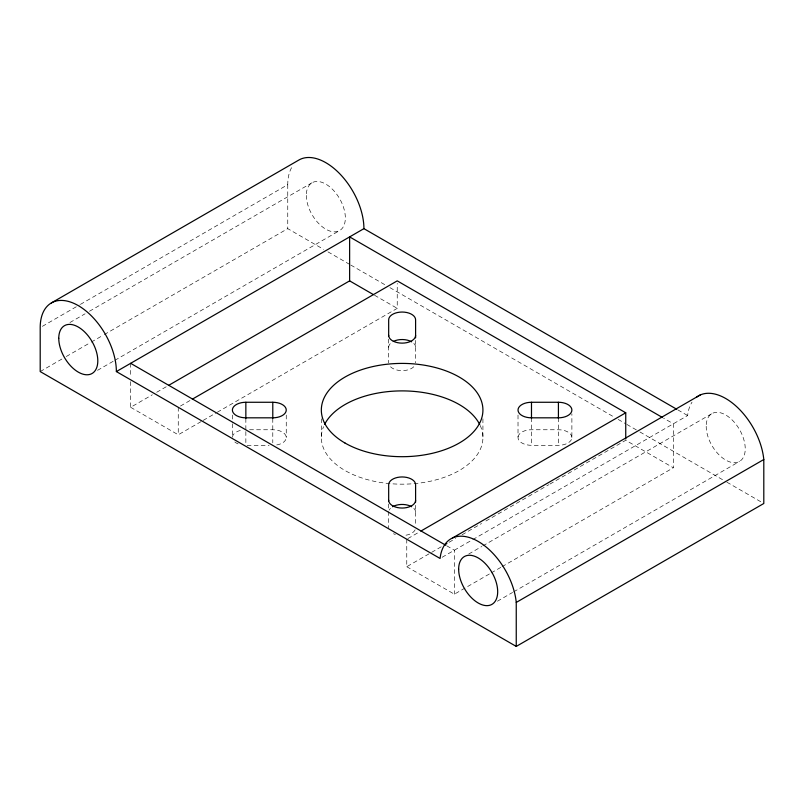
<?xml version="1.0" encoding="UTF-8"?>
<svg xmlns="http://www.w3.org/2000/svg" width="804" height="804" viewBox="0 0 804 804"><rect width="100%" height="100%" fill="white"/><g stroke="black" fill="none" stroke-linecap="round" stroke-linejoin="round"><path stroke-width="0.6" stroke-dasharray="4.02 3.01" d="M42.371 326.344L79.284 305.028M80.37 304.404L287.752 184.679A53.858 31.095 60 0 1 292.847 165.634M69.908 322.545L85.113 313.771M89.455 311.259L312.032 182.759M40.2 371.569L61.918 359.036M66.26 356.524L90.148 342.735M91.234 342.112L103.173 335.218M104.259 334.585L287.752 228.648L323.61 249.361M97.515 370.353L113.796 360.946M114.882 360.323L339.63 230.567M130.65 381.649L130.65 407.296L152.328 394.784M156.669 392.282L166.428 386.644M180.428 406.05L191.262 399.789M130.65 407.296L178.257 434.783L202.105 421.015M203.191 420.391L216.196 412.874M217.281 412.251L397.236 308.354L397.236 283.37M407.849 538.6L419.768 531.715M406.764 539.223L406.764 566.709L441.446 546.68M449.044 542.298L455.546 538.549M462.049 534.791L481.566 523.525M485.897 521.022L548.77 484.722M549.856 484.098L625.743 440.28L673.35 467.767L673.35 423.788L663.571 418.15M442.12 557.283L471.707 540.208M472.792 539.584L687.631 415.547A54.24 31.316 60 0 1 692.043 402.141M468.712 554.036L481.737 546.519M482.822 545.896L711.912 413.628M406.764 566.709L454.371 594.196L490.138 573.543M491.224 572.92L500.982 567.282M502.068 566.659L673.35 467.767M497.395 601.221L512.6 592.447M513.686 591.824L739.519 461.436M249.531 429.758L272.787 429.758A13.467 7.779 0 0 1 286.134 436.522A13.467 7.779 0 0 1 276.264 445.044M247.079 445.305L269.109 445.305M518.017 415.045L518.017 437.537A13.467 7.779 0 0 0 531.484 445.305L558.418 445.305A13.467 7.779 0 0 0 571.885 437.537L571.885 413.799M677.852 409.899L687.631 415.547M327.962 251.863L349.7 264.416M350.785 265.049L385.568 285.129M389.91 287.631L613.814 416.904M618.155 419.407L625.763 423.808M626.849 424.432L638.808 431.336M639.894 431.959L725.761 481.536M726.846 482.159L763.8 503.495M374.523 295.239L397.236 308.354M446.763 545.826L454.371 550.217L454.371 594.196M558.418 417.819L558.418 445.305M531.484 417.819L531.484 445.305M482.923 418.794L482.923 437.537M415.598 340.363L415.598 362.855M415.598 505.274L415.598 525.374M388.674 339.117L388.674 362.855M388.674 504.028L388.674 510.962M388.674 511.525L388.674 527.766M321.349 418.794L321.349 437.537M287.752 184.679L287.752 228.648M286.254 415.045L286.254 437.537M272.787 418.512L272.787 442.813M245.853 418.512L245.853 430.311M245.853 431.567L245.853 445.305M232.386 415.045L232.386 422.542M232.386 423.788L232.386 437.537A13.467 7.779 0 0 1 241.25 430.23M178.257 407.296L178.257 434.783M130.65 363.328L130.65 376.764M571.885 437.537A13.467 7.779 0 0 0 558.418 429.758L531.484 429.758A13.467 7.779 0 0 0 518.017 437.537M480.169 425.457A80.792 46.642 0 0 1 403.186 484.169A80.792 46.642 0 0 1 323.58 426.633M388.674 347.308A13.467 7.779 0 0 1 392.613 341.811M413.799 343.419A13.467 7.779 0 0 1 415.598 347.308M413.799 366.745A13.467 7.779 0 0 1 390.473 366.745M389.126 510.198A13.467 7.779 0 0 1 390.473 508.329M413.799 508.329A13.467 7.779 0 0 1 415.598 512.218M415.145 529.776A13.467 7.779 0 0 1 403.306 535.504M395.407 534.489A13.467 7.779 0 0 1 393.478 533.715M238.135 443.898A13.467 7.779 0 0 1 234.828 441.989M306.314 195.392A27.607 15.939 60 0 0 335.59 231.813A27.607 15.939 60 0 0 335.59 192.779A27.607 15.939 60 0 0 306.314 195.392M706.193 426.261A27.607 15.939 60 0 0 735.479 462.682A27.607 15.939 60 0 0 735.479 423.648A27.607 15.939 60 0 0 706.193 426.261"/><path stroke-width="1.21" d="M51.355 302.937L298.897 160.016A53.858 31.095 60 0 1 340.404 174.448A53.858 31.095 60 0 1 363.921 228.648L676.767 409.276M696.545 397.196A54.24 31.316 60 0 1 736.826 406.814A54.24 31.316 60 0 1 763.8 459.516L763.8 503.495L516.248 646.416L40.2 371.569L40.2 327.59A53.858 31.095 60 0 1 78.279 305.61A53.858 31.095 60 0 1 116.369 371.569L363.921 228.648M168.589 385.397L349.629 280.867L373.438 294.616M192.347 399.166L397.236 280.867L625.743 412.794L625.743 439.034M420.854 531.092L625.743 412.794M452.712 537.886L700.254 394.965M444.702 544.8L446.873 543.554M516.248 646.416L516.248 602.437L763.8 459.516M245.853 402.271L272.787 402.271A13.467 7.779 0 0 1 286.254 410.05A13.467 7.779 0 0 1 272.787 417.819L245.853 417.819A13.467 7.779 0 0 1 232.386 410.05A13.467 7.779 0 0 1 245.853 402.271L245.853 418.512M531.484 402.271L558.418 402.271A13.467 7.779 0 0 1 571.885 410.05A13.467 7.779 0 0 1 558.418 417.819L531.484 417.819A13.467 7.779 0 0 1 518.017 410.05A13.467 7.779 0 0 1 531.484 402.271L531.484 418.512M662.486 417.517L349.629 236.899L349.629 280.867M130.65 363.328L445.677 545.202M116.369 371.569L440.079 558.468A54.24 31.316 60 0 1 478.169 541.424A54.24 31.316 60 0 1 516.248 602.437M558.418 402.271L558.418 418.512M415.598 337.871L415.598 319.821A13.467 7.779 0 0 0 402.131 312.042A13.467 7.779 0 0 0 388.674 319.821L388.674 336.062M415.598 502.219L415.598 484.732A13.467 7.779 0 0 0 402.131 476.953A13.467 7.779 0 0 0 388.674 484.732L388.674 500.972M272.787 402.271L272.787 418.512M324.565 424.492A80.792 46.642 0 0 1 402.131 390.895A80.792 46.642 0 0 1 479.697 424.492M415.598 335.368A13.467 7.779 0 0 1 402.131 343.137A13.467 7.779 0 0 1 388.674 335.368M392.613 506.721A13.467 7.779 0 0 1 411.658 506.721M393.478 341.348A13.467 7.779 0 0 1 411.658 341.811M415.598 500.279A13.467 7.779 0 0 1 402.131 508.048A13.467 7.779 0 0 1 388.674 500.279M345.006 443.034A80.792 46.642 0 0 0 480.169 422.12A80.792 46.642 0 0 0 381.227 364.996A80.792 46.642 0 0 0 345.006 443.034M58.762 338.313A27.607 15.939 60 0 0 88.048 374.734A27.607 15.939 60 0 0 88.048 335.7A27.607 15.939 60 0 0 58.762 338.313M458.652 569.182A27.607 15.939 60 0 0 487.927 605.603A27.607 15.939 60 0 0 487.927 566.569A27.607 15.939 60 0 0 458.652 569.182"/></g></svg>
